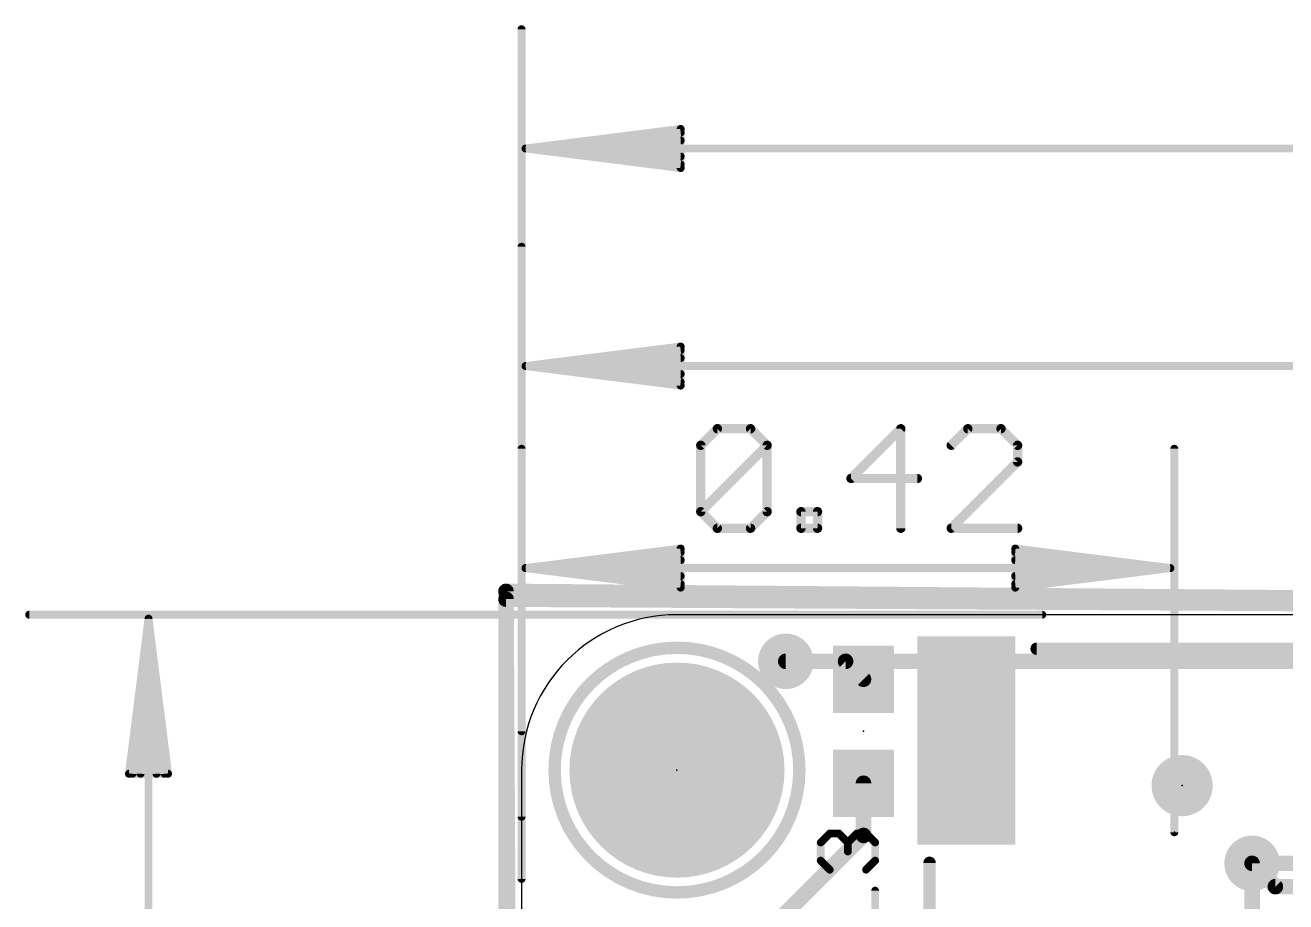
# Model space of a CAD drawing. Extents: x -8.4 to 62, y -6.5 to 32.8.
# Drawn here: x -8.11 to 12.49, y 18.17 to 32.49 of the extents above; entities that cross this region are included whole.
import ezdxf

# ---------------------------------------------------------------- set-up
doc = ezdxf.new("R2010")
doc.units = 0
for name, color, linetype in [('1', 12, 'CONTINUOUS'), ('16', 132, 'CONTINUOUS'), ('17', 110, 'CONTINUOUS'), ('18', 110, 'CONTINUOUS'), ('20', 53, 'CONTINUOUS'), ('21', 40, 'CONTINUOUS'), ('23', 40, 'CONTINUOUS'), ('47', 253, 'CONTINUOUS')]:
    doc.layers.add(name, color=color, linetype=linetype)

# ---------------------------------------------------------------- blocks, each defined once
blk = doc.blocks.new('RECT')
blk.add_solid([(-0.5, -0.5), (0.5, -0.5), (-0.5, 0.5), (0.5, 0.5)])
blk = doc.blocks.new('ROUNDP')
at = {"const_width": 0.5}
blk.add_lwpolyline([(0, -0.25, 1), (0, 0.25, 1), (0, -0.25)], format="xyb", dxfattribs=at)
blk = doc.blocks.new('PIE')
at = {"const_width": 0.5}
blk.add_lwpolyline([(0, -0.25, 1), (0, 0.25, 1), (0, -0.25)], format="xyb", dxfattribs=at)
blk = doc.blocks.new('ROUNDV')
at = {"const_width": 0.5}
blk.add_lwpolyline([(0, -0.25, 1), (0, 0.25, 1), (0, -0.25)], format="xyb", dxfattribs=at)

msp = doc.modelspace()

# ---------------------------------------------------------------- linework, layer by layer
at = {"layer": '1', "const_width": 0.254}
for points in [[(-0.254, 23.241), (-0.254, -0.254)], [(46.355, 22.86), (-0.254, 23.241)], [(5.295, 22.098), (4.318, 22.098)], [(5.588, 21.805), (5.295, 22.098)], [(5.588, 19.252), (5.588, 20.105)], [(3.695, 17.359), (5.588, 19.252)], [(11.938, 18.796), (11.938, 16.256)], [(12.319, 18.415), (11.938, 18.796)], [(15.24, 18.415), (12.319, 18.415)]]:
    msp.add_lwpolyline(points, dxfattribs=at)
at = {"layer": '1', "const_width": 0.127}
for points in [[(-0.1905, 23.241, 1), (-0.3175, 23.241)], [(-0.2535, 23.3045, 1), (-0.2545, 23.1775)], [(4.318, 22.1615, 1), (4.318, 22.0345)], [(5.3399, 22.1429, 1), (5.2501, 22.0531)], [(5.295, 22.0345, 1), (5.295, 22.1615)], [(5.5431, 21.7601, 1), (5.6329, 21.8499)], [(5.6515, 20.105, 1), (5.5245, 20.105)], [(5.6329, 19.2071, 1), (5.5431, 19.2969)], [(5.5245, 19.252, 1), (5.6515, 19.252)], [(12.0015, 18.796, 1), (11.8745, 18.796)], [(11.9829, 18.8409, 1), (11.8931, 18.7511)], [(12.319, 18.4785, 1), (12.319, 18.3515)], [(12.2741, 18.3701, 1), (12.3639, 18.4599)]]:
    msp.add_lwpolyline(points, format="xyb", dxfattribs=at)
at = {"layer": '16', "const_width": 0.254}
for points in [[(46.355, 22.86), (-0.254, 23.114)], [(-0.254, 23.114), (-0.127, 0.254)], [(13.843, 22.098), (4.318, 22.098)], [(16.637, 18.796), (11.938, 18.796)]]:
    msp.add_lwpolyline(points, dxfattribs=at)
at = {"layer": '16', "const_width": 0.127}
for points in [[(-0.2537, 23.1775, 1), (-0.2543, 23.0505)], [(-0.1905, 23.1144, 1), (-0.3175, 23.1136)], [(4.318, 22.1615, 1), (4.318, 22.0345)], [(11.938, 18.8595, 1), (11.938, 18.7325)]]:
    msp.add_lwpolyline(points, format="xyb", dxfattribs=at)
at = {"layer": '20'}
for p, q in [((48.26, 22.86), (2.54, 22.86)), ((0, 20.32), (0, 13.843))]:
    msp.add_line(p, q, dxfattribs=at)
msp.add_arc((2.54, 20.32), 2.54, 90, 180, dxfattribs=at)
at = {"layer": '21'}
for points, const_width in [([(2.54, 18.32, 1), (2.54, 22.32, 1), (2.54, 18.32)], 0.2032), ([(8.418, 22.3548, 1), (8.418, 22.2532)], 0.1016), ([(4.9205, 19.1371, 1), (4.857, 19.1371)], 0.0635), ([(4.8663, 19.1596, 1), (4.9112, 19.1147)], 0.0635), ([(5.037, 19.3172, 1), (5.037, 19.2537)], 0.0635), ([(5.0595, 19.263, 1), (5.0146, 19.3079)], 0.0635), ([(5.2078, 19.3079, 1), (5.1629, 19.263)], 0.0635), ([(5.1853, 19.2537, 1), (5.1853, 19.3172)], 0.0635), ([(5.3654, 19.1371, 1), (5.3019, 19.1371)], 0.0635), ([(5.3112, 19.1596, 1), (5.3561, 19.1147)], 0.0635), ([(5.3112, 19.1147, 1), (5.3561, 19.1596)], 0.0635), ([(5.4819, 19.3172, 1), (5.4819, 19.2537)], 0.0635), ([(5.5044, 19.263, 1), (5.4595, 19.3079)], 0.0635), ([(5.6527, 19.3079, 1), (5.6078, 19.263)], 0.0635), ([(5.6302, 19.2537, 1), (5.6302, 19.3172)], 0.0635), ([(5.8102, 19.1371, 1), (5.7468, 19.1371)], 0.0635), ([(5.756, 19.1147, 1), (5.801, 19.1596)], 0.0635), ([(5.3019, 18.9888, 1), (5.3654, 18.9888)], 0.0635), ([(4.9112, 18.863, 1), (4.8663, 18.8181)], 0.0635), ([(4.857, 18.8406, 1), (4.9205, 18.8406)], 0.0635), ([(5.0146, 18.6698, 1), (5.0595, 18.7147)], 0.0635), ([(5.6078, 18.7147, 1), (5.6527, 18.6698)], 0.0635), ([(5.7468, 18.8406, 1), (5.8102, 18.8406)], 0.0635), ([(5.801, 18.8181, 1), (5.756, 18.863)], 0.0635), ([(6.7188, 18.804, 1), (6.6172, 18.804)], 0.1016), ([(5.8102, 18.3499, 1), (5.7468, 18.3499)], 0.0635)]:
    msp.add_lwpolyline(points, format="xyb", dxfattribs=dict(at, const_width=const_width))
for points, const_width in [([(8.418, 22.304), (12.918, 22.304)], 0.2032), ([(4.8887, 19.1371), (5.037, 19.2854)], 0.127), ([(4.8887, 18.8406), (4.8887, 19.1371)], 0.127), ([(5.037, 19.2854), (5.1853, 19.2854)], 0.127), ([(5.1853, 19.2854), (5.3336, 19.1371)], 0.127), ([(5.3336, 19.1371), (5.4819, 19.2854)], 0.127), ([(5.3336, 19.1371), (5.3336, 18.9888)], 0.127), ([(5.4819, 19.2854), (5.6302, 19.2854)], 0.127), ([(5.6302, 19.2854), (5.7785, 19.1371)], 0.127), ([(5.7785, 19.1371), (5.7785, 18.8406)], 0.127), ([(5.037, 18.6923), (4.8887, 18.8406)], 0.127), ([(5.7785, 18.8406), (5.6302, 18.6923)], 0.127), ([(6.668, 14.804), (6.668, 18.804)], 0.2032), ([(5.7785, 17.7567), (5.7785, 18.3499)], 0.127)]:
    msp.add_lwpolyline(points, dxfattribs=dict(at, const_width=const_width))
at = {"layer": '23'}
for p in [(5.588, 20.955), (2.54, 20.32), (10.795, 20.066), (10.668, 19.304)]:
    msp.add_point(p, dxfattribs=at)
at = {"layer": '47'}
for points, const_width in [([(0, 18.542), (0, 32.43)], 0.13), ([(0.065, 30.48), (2.6, 30.7992)], 0.13), ([(0.065, 30.48), (2.6, 30.74)], 0.13), ([(2.6, 30.7992), (2.6, 30.1608)], 0.13), ([(0.065, 30.48), (2.6, 30.61)], 0.13), ([(0.065, 30.48), (50.735, 30.48)], 0.13), ([(2.6, 30.1608), (0.065, 30.48)], 0.13), ([(2.6, 30.35), (0.065, 30.48)], 0.13), ([(2.6, 30.22), (0.065, 30.48)], 0.13), ([(0, 20.955), (0, 28.874)], 0.13), ([(0.065, 26.924), (2.6, 27.2432)], 0.13), ([(0.065, 26.924), (2.6, 27.184)], 0.13), ([(2.6, 27.2432), (2.6, 26.6048)], 0.13), ([(0.065, 26.924), (2.6, 27.054)], 0.13), ([(0.065, 26.924), (30.415, 26.924)], 0.13), ([(2.6, 26.6048), (0.065, 26.924)], 0.13), ([(2.6, 26.794), (0.065, 26.924)], 0.13), ([(2.6, 26.664), (0.065, 26.924)], 0.13), ([(2.9288, 25.6285), (3.2, 25.8997)], 0.1524), ([(3.2, 25.8997), (3.7423, 25.8997)], 0.1524), ([(3.7423, 25.8997), (4.0135, 25.6285)], 0.1524), ([(6.198, 25.8997), (5.3845, 25.0862)], 0.1524), ([(6.198, 24.2727), (6.198, 25.8997)], 0.1524), ([(7.2929, 25.8997), (7.0217, 25.6285)], 0.1524), ([(7.8352, 25.8997), (7.2929, 25.8997)], 0.1524), ([(8.1064, 25.6285), (7.8352, 25.8997)], 0.1524), ([(0, 19.558), (0, 25.572)], 0.13), ([(2.9288, 24.5439), (2.9288, 25.6285)], 0.1524), ([(2.9288, 24.5439), (4.0135, 25.6285)], 0.1524), ([(4.0135, 25.6285), (4.0135, 24.5439)], 0.1524), ([(8.1064, 25.3574), (8.1064, 25.6285)], 0.1524), ([(10.668, 19.304), (10.668, 25.572)], 0.13), ([(7.0217, 24.2727), (8.1064, 25.3574)], 0.1524), ([(5.3845, 25.0862), (6.4692, 25.0862)], 0.1524), ([(3.2, 24.2727), (2.9288, 24.5439)], 0.1524), ([(4.0135, 24.5439), (3.7423, 24.2727)], 0.1524), ([(4.566, 24.2727), (4.566, 24.5439)], 0.1524), ([(4.566, 24.5439), (4.8371, 24.5439)], 0.1524), ([(4.8371, 24.5439), (4.8371, 24.2727)], 0.1524), ([(3.7423, 24.2727), (3.2, 24.2727)], 0.1524), ([(4.8371, 24.2727), (4.566, 24.2727)], 0.1524), ([(8.1064, 24.2727), (7.0217, 24.2727)], 0.1524), ([(0.065, 23.622), (2.6, 23.9412)], 0.13), ([(0.065, 23.622), (2.6, 23.882)], 0.13), ([(2.6, 23.9412), (2.6, 23.3028)], 0.13), ([(10.603, 23.622), (8.068, 23.9412)], 0.13), ([(8.068, 23.9412), (8.068, 23.3028)], 0.13), ([(10.603, 23.622), (8.068, 23.882)], 0.13), ([(0.065, 23.622), (2.6, 23.752)], 0.13), ([(10.603, 23.622), (8.068, 23.752)], 0.13), ([(0.065, 23.622), (10.603, 23.622)], 0.13), ([(2.6, 23.3028), (0.065, 23.622)], 0.13), ([(2.6, 23.492), (0.065, 23.622)], 0.13), ([(2.6, 23.362), (0.065, 23.622)], 0.13), ([(8.068, 23.3028), (10.603, 23.622)], 0.13), ([(8.068, 23.492), (10.603, 23.622)], 0.13), ([(8.068, 23.362), (10.603, 23.622)], 0.13), ([(8.509, 22.86), (-8.046, 22.86)], 0.13), ([(-6.096, 22.795), (-6.4152, 20.26)], 0.13), ([(-6.096, 22.795), (-6.356, 20.26)], 0.13), ([(-6.096, 22.795), (-6.226, 20.26)], 0.13), ([(-6.096, 0.065), (-6.096, 22.795)], 0.13), ([(-5.7768, 20.26), (-6.096, 22.795)], 0.13), ([(-5.966, 20.26), (-6.096, 22.795)], 0.13), ([(-5.836, 20.26), (-6.096, 22.795)], 0.13), ([(-6.4152, 20.26), (-5.7768, 20.26)], 0.13)]:
    msp.add_lwpolyline(points, dxfattribs=dict(at, const_width=const_width))
for points, const_width in [([(0.0325, 32.43, 1), (-0.0325, 32.43)], 0.065), ([(2.6325, 30.7992, 1), (2.5675, 30.7992)], 0.065), ([(2.6041, 30.767, 1), (2.5959, 30.8315)], 0.065), ([(2.6033, 30.7077, 1), (2.5967, 30.7723)], 0.065), ([(0.065, 30.5125, 1), (0.065, 30.4475)], 0.065), ([(0.0691, 30.5122, 1), (0.0609, 30.4478)], 0.065), ([(0.0633, 30.5125, 1), (0.0667, 30.4475)], 0.065), ([(0.0667, 30.5125, 1), (0.0633, 30.4475)], 0.065), ([(0.0683, 30.5123, 1), (0.0617, 30.4477)], 0.065), ([(0.0617, 30.5123, 1), (0.0683, 30.4477)], 0.065), ([(0.0609, 30.5122, 1), (0.0691, 30.4478)], 0.065), ([(2.6017, 30.5775, 1), (2.5983, 30.6425)], 0.065), ([(2.5967, 30.1877, 1), (2.6033, 30.2523)], 0.065), ([(2.5983, 30.3175, 1), (2.6017, 30.3825)], 0.065), ([(2.5675, 30.1608, 1), (2.6325, 30.1608)], 0.065), ([(2.5959, 30.1285, 1), (2.6041, 30.193)], 0.065), ([(0.0325, 28.874, 1), (-0.0325, 28.874)], 0.065), ([(2.6325, 27.2432, 1), (2.5675, 27.2432)], 0.065), ([(2.6041, 27.211, 1), (2.5959, 27.2755)], 0.065), ([(2.6033, 27.1517, 1), (2.5967, 27.2163)], 0.065), ([(0.065, 26.9565, 1), (0.065, 26.8915)], 0.065), ([(0.0691, 26.9562, 1), (0.0609, 26.8918)], 0.065), ([(0.0633, 26.9565, 1), (0.0667, 26.8915)], 0.065), ([(0.0667, 26.9565, 1), (0.0633, 26.8915)], 0.065), ([(0.0683, 26.9563, 1), (0.0617, 26.8917)], 0.065), ([(0.0617, 26.9563, 1), (0.0683, 26.8917)], 0.065), ([(0.0609, 26.9562, 1), (0.0691, 26.8918)], 0.065), ([(2.6017, 27.0215, 1), (2.5983, 27.0865)], 0.065), ([(2.5983, 26.7615, 1), (2.6017, 26.8265)], 0.065), ([(2.5675, 26.6048, 1), (2.6325, 26.6048)], 0.065), ([(2.5959, 26.5725, 1), (2.6041, 26.637)], 0.065), ([(2.5967, 26.6317, 1), (2.6033, 26.6963)], 0.065), ([(3.2, 25.9378, 1), (3.2, 25.8616)], 0.0762), ([(3.2269, 25.8727, 1), (3.173, 25.9266)], 0.0762), ([(3.7692, 25.9266, 1), (3.7154, 25.8727)], 0.0762), ([(3.7423, 25.8616, 1), (3.7423, 25.9378)], 0.0762), ([(6.2361, 25.8997, 1), (6.1599, 25.8997)], 0.0762), ([(6.225, 25.8727, 1), (6.1711, 25.9266)], 0.0762), ([(7.2929, 25.9378, 1), (7.2929, 25.8616)], 0.0762), ([(7.3198, 25.8727, 1), (7.2659, 25.9266)], 0.0762), ([(7.8621, 25.9266, 1), (7.8083, 25.8727)], 0.0762), ([(7.8352, 25.8616, 1), (7.8352, 25.9378)], 0.0762), ([(0.0325, 25.572, 1), (-0.0325, 25.572)], 0.065), ([(2.9669, 25.6285, 1), (2.8907, 25.6285)], 0.0762), ([(2.9019, 25.6555, 1), (2.9558, 25.6016)], 0.0762), ([(4.0516, 25.6285, 1), (3.9754, 25.6285)], 0.0762), ([(4.0404, 25.6016, 1), (3.9865, 25.6555)], 0.0762), ([(3.9865, 25.6016, 1), (4.0404, 25.6555)], 0.0762), ([(6.9948, 25.6555, 1), (7.0486, 25.6016)], 0.0762), ([(8.1445, 25.6285, 1), (8.0683, 25.6285)], 0.0762), ([(8.0794, 25.6016, 1), (8.1333, 25.6555)], 0.0762), ([(10.7005, 25.572, 1), (10.6355, 25.572)], 0.065), ([(8.0683, 25.3574, 1), (8.1445, 25.3574)], 0.0762), ([(8.1333, 25.3304, 1), (8.0794, 25.3843)], 0.0762), ([(5.3845, 25.1243, 1), (5.3845, 25.0481)], 0.0762), ([(5.3576, 25.1131, 1), (5.4115, 25.0593)], 0.0762), ([(6.4692, 25.0481, 1), (6.4692, 25.1243)], 0.0762), ([(2.9558, 24.5708, 1), (2.9019, 24.5169)], 0.0762), ([(2.9019, 24.5708, 1), (2.9558, 24.5169)], 0.0762), ([(2.8907, 24.5439, 1), (2.9669, 24.5439)], 0.0762), ([(3.9754, 24.5439, 1), (4.0516, 24.5439)], 0.0762), ([(4.0404, 24.5169, 1), (3.9865, 24.5708)], 0.0762), ([(4.6041, 24.5439, 1), (4.5279, 24.5439)], 0.0762), ([(4.566, 24.582, 1), (4.566, 24.5058)], 0.0762), ([(4.8752, 24.5439, 1), (4.799, 24.5439)], 0.0762), ([(4.8371, 24.5058, 1), (4.8371, 24.582)], 0.0762), ([(3.2, 24.3108, 1), (3.2, 24.2346)], 0.0762), ([(3.173, 24.2458, 1), (3.2269, 24.2996)], 0.0762), ([(3.7154, 24.2996, 1), (3.7692, 24.2458)], 0.0762), ([(3.7423, 24.2346, 1), (3.7423, 24.3108)], 0.0762), ([(4.566, 24.3108, 1), (4.566, 24.2346)], 0.0762), ([(4.5279, 24.2727, 1), (4.6041, 24.2727)], 0.0762), ([(4.799, 24.2727, 1), (4.8752, 24.2727)], 0.0762), ([(4.8371, 24.2346, 1), (4.8371, 24.3108)], 0.0762), ([(6.1599, 24.2727, 1), (6.2361, 24.2727)], 0.0762), ([(7.0217, 24.3108, 1), (7.0217, 24.2346)], 0.0762), ([(6.9948, 24.2996, 1), (7.0486, 24.2458)], 0.0762), ([(8.1064, 24.2346, 1), (8.1064, 24.3108)], 0.0762), ([(2.6325, 23.9412, 1), (2.5675, 23.9412)], 0.065), ([(2.6041, 23.909, 1), (2.5959, 23.9735)], 0.065), ([(2.6033, 23.8497, 1), (2.5967, 23.9143)], 0.065), ([(8.0721, 23.9735, 1), (8.0639, 23.909)], 0.065), ([(8.1005, 23.9412, 1), (8.0355, 23.9412)], 0.065), ([(8.0713, 23.9143, 1), (8.0647, 23.8497)], 0.065), ([(2.6017, 23.7195, 1), (2.5983, 23.7845)], 0.065), ([(8.0697, 23.7845, 1), (8.0663, 23.7195)], 0.065), ([(0.065, 23.6545, 1), (0.065, 23.5895)], 0.065), ([(0.0691, 23.6542, 1), (0.0609, 23.5898)], 0.065), ([(0.0633, 23.6545, 1), (0.0667, 23.5895)], 0.065), ([(0.0667, 23.6545, 1), (0.0633, 23.5895)], 0.065), ([(0.0683, 23.6543, 1), (0.0617, 23.5897)], 0.065), ([(0.0617, 23.6543, 1), (0.0683, 23.5897)], 0.065), ([(0.0609, 23.6542, 1), (0.0691, 23.5898)], 0.065), ([(2.5983, 23.4595, 1), (2.6017, 23.5245)], 0.065), ([(8.0663, 23.5245, 1), (8.0697, 23.4595)], 0.065), ([(10.6071, 23.5898, 1), (10.5989, 23.6542)], 0.065), ([(10.5989, 23.5898, 1), (10.6071, 23.6542)], 0.065), ([(10.6063, 23.5897, 1), (10.5997, 23.6543)], 0.065), ([(10.5997, 23.5897, 1), (10.6063, 23.6543)], 0.065), ([(10.6013, 23.5895, 1), (10.6047, 23.6545)], 0.065), ([(10.6047, 23.5895, 1), (10.6013, 23.6545)], 0.065), ([(10.603, 23.5895, 1), (10.603, 23.6545)], 0.065), ([(2.5675, 23.3028, 1), (2.6325, 23.3028)], 0.065), ([(2.5959, 23.2705, 1), (2.6041, 23.335)], 0.065), ([(2.5967, 23.3297, 1), (2.6033, 23.3943)], 0.065), ([(8.0647, 23.3943, 1), (8.0713, 23.3297)], 0.065), ([(8.0639, 23.335, 1), (8.0721, 23.2705)], 0.065), ([(8.0355, 23.3028, 1), (8.1005, 23.3028)], 0.065), ([(-8.046, 22.8925, 1), (-8.046, 22.8275)], 0.065), ([(8.509, 22.8275, 1), (8.509, 22.8925)], 0.065), ([(-6.0635, 22.795, 1), (-6.1285, 22.795)], 0.065), ([(-6.0638, 22.7991, 1), (-6.1282, 22.7909)], 0.065), ([(-6.0635, 22.7933, 1), (-6.1285, 22.7967)], 0.065), ([(-6.0635, 22.7967, 1), (-6.1285, 22.7933)], 0.065), ([(-6.0637, 22.7983, 1), (-6.1283, 22.7917)], 0.065), ([(-6.0637, 22.7917, 1), (-6.1283, 22.7983)], 0.065), ([(-6.0638, 22.7909, 1), (-6.1282, 22.7991)], 0.065), ([(-0.0325, 20.955, 1), (0.0325, 20.955)], 0.065), ([(-6.4475, 20.2641, 1), (-6.383, 20.2559)], 0.065), ([(-6.4152, 20.2925, 1), (-6.4152, 20.2275)], 0.065), ([(-6.3883, 20.2633, 1), (-6.3237, 20.2567)], 0.065), ([(-6.2585, 20.2617, 1), (-6.1935, 20.2583)], 0.065), ([(-5.9985, 20.2583, 1), (-5.9335, 20.2617)], 0.065), ([(-5.8683, 20.2567, 1), (-5.8037, 20.2633)], 0.065), ([(-5.809, 20.2559, 1), (-5.7445, 20.2641)], 0.065), ([(-5.7768, 20.2275, 1), (-5.7768, 20.2925)], 0.065), ([(-0.0325, 19.558, 1), (0.0325, 19.558)], 0.065), ([(10.6355, 19.304, 1), (10.7005, 19.304)], 0.065), ([(-0.0325, 18.542, 1), (0.0325, 18.542)], 0.065)]:
    msp.add_lwpolyline(points, format="xyb", dxfattribs=dict(at, const_width=const_width))

# ---------------------------------------------------------------- block references
at = {"layer": '1', "xscale": 3.4, "yscale": 1.6, "rotation": 90}
msp.add_blockref('RECT', (7.268, 20.804), dxfattribs=at)
at = {"layer": '1', "xscale": 1.1, "rotation": 270}
for p in [(5.588, 21.805), (5.588, 20.105)]:
    msp.add_blockref('RECT', p, dxfattribs=at)
at = {"layer": '1'}
msp.add_blockref('PIE', (10.795, 20.066), dxfattribs=at)
at = {"layer": '17', "xscale": 3.516, "yscale": 3.516, "rotation": 270}
msp.add_blockref('ROUNDP', (2.54, 20.32), dxfattribs=at)
msp.add_blockref('ROUNDP', (2.54, 20.32), dxfattribs=at)
at = {"layer": '18', "xscale": 0.9064, "yscale": 0.9064}
for p in [(4.318, 22.098), (4.318, 22.098), (11.938, 18.796), (11.938, 18.796)]:
    msp.add_blockref('ROUNDV', p, dxfattribs=at)

doc.saveas('drawing.dxf')
